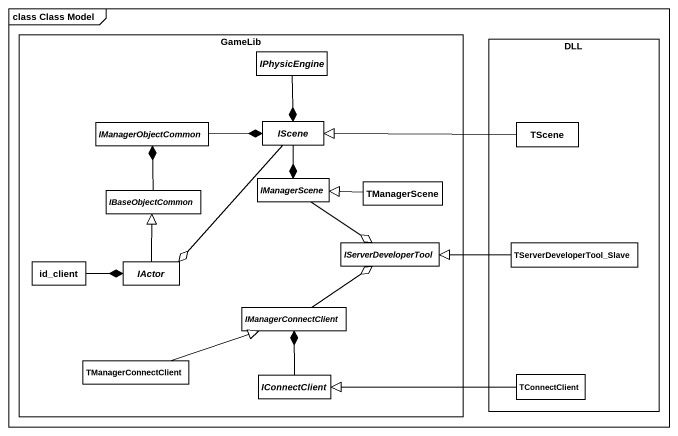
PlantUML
@startuml
mainframe class Class Model
hide circle
hide empty members
rectangle GameLib {
  abstract class IPhysicEngine
  abstract class IManagerObjectCommon
  abstract class IScene
  abstract class IBaseObjectCommon
  abstract class IManagerScene
  class TManagerScene
  class id_client
  abstract class IActor
  abstract class IServerDeveloperTool
  abstract class IManagerConnectClient
  class TManagerConnectClient
  abstract class IConnectClient
}
rectangle DLL {
  class TScene
  class TServerDeveloperTool_Slave
  class TConnectClient
}
IPhysicEngine --* IScene
IManagerObjectCommon -right-* IScene
IScene --* IManagerScene
IScene --o IActor
TScene -left-|> IScene
IBaseObjectCommon -up-* IManagerObjectCommon
IManagerScene --o IServerDeveloperTool
TManagerScene -left-|> IManagerScene
id_client -right-* IActor
IActor -up-|> IBaseObjectCommon
TServerDeveloperTool_Slave -left-|> IServerDeveloperTool
IManagerConnectClient -up-o IServerDeveloperTool
TManagerConnectClient -right-|> IManagerConnectClient
IConnectClient -up-* IManagerConnectClient
TConnectClient -left-|> IConnectClient
@enduml
